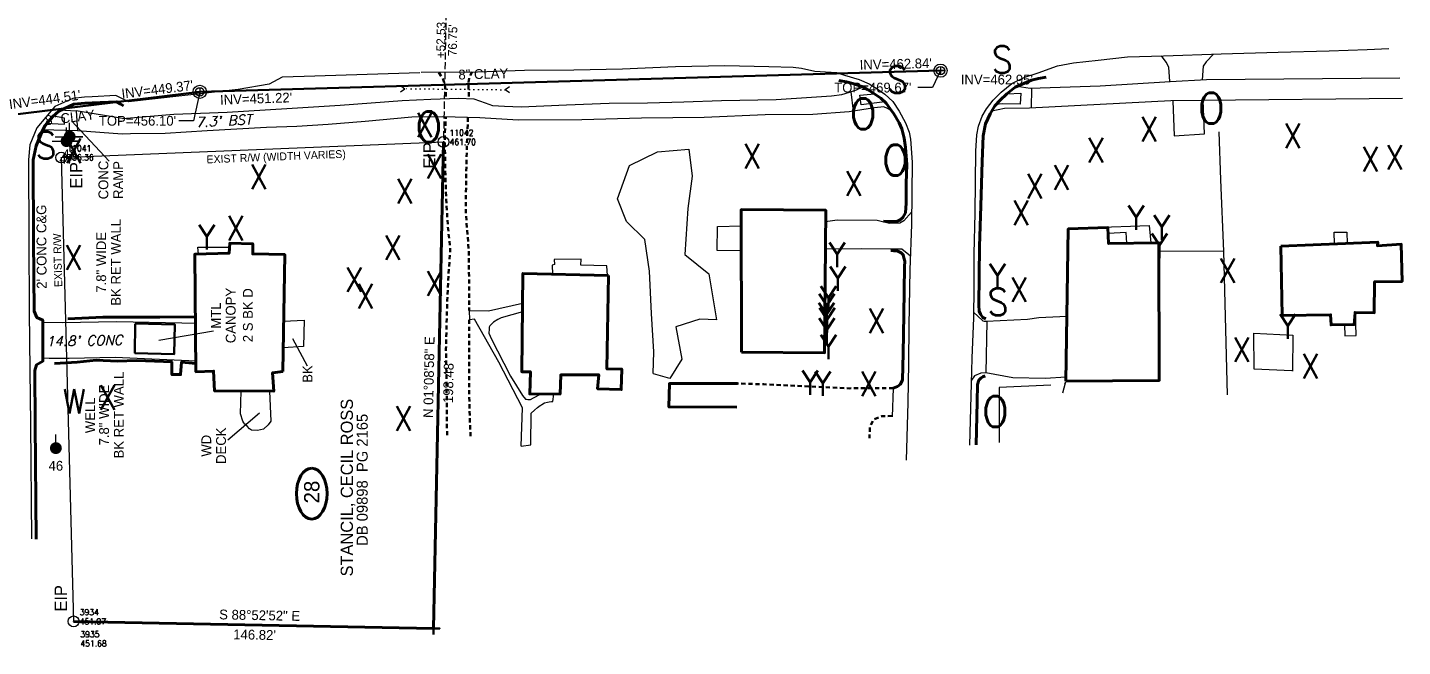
# Model space of a CAD drawing. Extents: x 2081991 to 2084654, y 739892 to 742657.
# Drawn here: x 2084027 to 2084587, y 741011 to 741264 of the extents above; entities that cross this region are included whole.
import ezdxf
from ezdxf.enums import TextEntityAlignment as Align

# ---------------------------------------------------------------- set-up
doc = ezdxf.new("R2010")
doc.units = 0
doc.header["$MEASUREMENT"] = 0
for name, pattern in [('DGN Style 1', [1.726131, 0.002872, -1.723259]), ('DGN Style 2', [2.872098, 1.723259, -1.148839]), ('DGN Style 3', [4.020938, 2.872099, -1.148839])]:
    doc.linetypes.add(name, pattern=pattern)
for name, color, linetype, lineweight in [('Exist Property Corner CELL', 6, 'Continuous', 30), ('Exist Property Deed Book Text', 6, 'Continuous', 40), ('Exist Property Iron Pin CELL', 6, 'Continuous', 13), ('Exist Property Iron Pin Cogo Elevation', 6, 'Continuous', 0), ('Exist Property Iron Pin Cogo Number', 6, 'Continuous', 0), ('Exist Property Iron Pin Text', 6, 'Continuous', 13), ('Exist Property Line', 6, 'Continuous', 40), ('Exist Property Line Text', 6, 'Continuous', 13), ('Exist Property Owner Text', 6, 'Continuous', 40), ('Exist Property Tie Line', 7, 'DGN Style 3', 13), ('Exist Right of Way Line', 6, 'Continuous', 13), ('Exist Right of Way Line Text', 6, 'Continuous', 13), ('Exist Roads Curbs', 2, 'Continuous', 40), ('Exist Roads EOP', 2, 'Continuous', 13), ('Exist Utilities Power Joint Use Telephone CELL', 1, 'Continuous', 13), ('Exist Utilities Power Joint Use Telephone Text Tag Number', 1, 'Continuous', 13), ('Exist Utilities Power Pole CELL', 1, 'Continuous', 13), ('Exist Utilities Power Pole Text Tag Number', 1, 'Continuous', 13), ('Exist Utilities Sanitary Sewer Manhole CELL', 3, 'Continuous', 13), ('Exist Utilities Sanitary Sewer Manhole Top Elevation', 3, 'Continuous', 13), ('Exist Utilities Sanitary Sewer UG Line', 3, 'Continuous', 30), ('Exist Utilities Sanitary Sewer UG Line Invert Elevation', 3, 'Continuous', 13), ('Exist Utilities Sanitary Sewer UG Line Text', 3, 'Continuous', 13), ('Old_Level_11', 7, 'Continuous', 0), ('Old_Level_23', 7, 'Continuous', 0), ('Old_Level_28', 7, 'Continuous', 0), ('Old_Level_3', 7, 'Continuous', 0), ('Old_Level_5', 7, 'Continuous', 0), ('Old_Level_6', 7, 'Continuous', 0), ('Old_Level_8', 7, 'Continuous', 0), ('Old_Level_9', 7, 'Continuous', 0)]:
    doc.layers.add(name, color=color, linetype=linetype, lineweight=lineweight)
doc.styles.add('Style-ITALICS', font='ITALICS.shx')
doc.styles.add('Style-STANDARD', font='STANDARD.shx')
doc.styles.add('Style-WORKING', font='WORKING.shx')

# ---------------------------------------------------------------- blocks, each defined once
blk = doc.blocks.new('EXIST PROPERTY CORNER')
at = {"layer": 'Exist Property Corner CELL', "flags": 128}
blk.add_lwpolyline([(-0.05, 0), (0.05, 0), (0, 0), (0, 0.05), (0, -0.05)], dxfattribs=at)
at = {"layer": 'Exist Property Corner CELL'}
blk.add_point((0, 0), dxfattribs=at)
blk = doc.blocks.new('EXIST PROPERTY IRON PIN')
at = {"color": 0, "linetype": 'ByBlock', "lineweight": -2}
for radius in [0.0441, 0.00141]:
    blk.add_circle((0, 0), radius, dxfattribs=at)
blk = doc.blocks.new('EXIST PROPERTY IRON PIN_1')
at = {"layer": 'Exist Property Iron Pin CELL'}
for radius in [0.0441, 0.00141]:
    blk.add_circle((0, 0), radius, dxfattribs=at)
blk = doc.blocks.new('EXIST UTILITIES POWER POLE')
at = {"layer": 'Exist Utilities Power Pole CELL'}
h = blk.add_hatch(color=256, dxfattribs=at)
edge = h.paths.add_edge_path()
edge.add_arc((0, 0), 0.049, 0, 360)
blk.add_line((0, 0), (0, 0.1125), dxfattribs=at)
blk.add_point((0, 0), dxfattribs=at)
at = {"layer": 'Exist Utilities Power Pole Text Tag Number', "style": 'Style-WORKING'}
blk.add_attdef('pole number', text='', height=0.08, dxfattribs=at).set_placement((0, -0.144), align=Align.MIDDLE_CENTER)
blk = doc.blocks.new('EXIST UTILITIES POWER JOINT USE TELEPHONE')
at = {"layer": 'Exist Utilities Power Joint Use Telephone CELL'}
h = blk.add_hatch(color=256, dxfattribs=at)
edge = h.paths.add_edge_path()
edge.add_arc((0.000024, 0.000125), 0.049003, 0, 360)
at = {"layer": 'Exist Utilities Power Joint Use Telephone CELL', "flags": 128}
blk.add_lwpolyline([(-0.11875, 0), (0.108, -0.00075), (0, -0.000393), (0, 0.1125)], dxfattribs=at)
at = {"layer": 'Exist Utilities Power Joint Use Telephone CELL'}
blk.add_point((0, 0), dxfattribs=at)
at = {"layer": 'Exist Utilities Power Joint Use Telephone Text Tag Number', "style": 'Style-WORKING'}
blk.add_attdef('pole number', text='', height=0.08, dxfattribs=at).set_placement((0, -0.144), align=Align.MIDDLE_CENTER)
blk = doc.blocks.new('EXIST UTILITIES SANITARY SEWER MANHOLE')
at = {"color": 0, "linetype": 'ByBlock', "lineweight": -2, "flags": 128}
blk.add_lwpolyline([(0, 0.03425), (0, -0.03425), (0, 0), (0.03425, 0), (-0.03425, 0)], dxfattribs=at)
at = {"color": 0, "linetype": 'ByBlock', "lineweight": -2}
for radius in [0.05389, 0.03425]:
    blk.add_circle((0, 0), radius, dxfattribs=at)
blk = doc.blocks.new('Exist Property Owner Number Topo_3')
at = {"layer": 'Exist Property Owner Text'}
blk.add_ellipse((0, 0), major_axis=(10.375, 0), ratio=0.6024096386, dxfattribs=at)
at = {"layer": 'Exist Property Owner Text', "style": 'Style-WORKING'}
blk.add_text('28', height=6.25, dxfattribs=at).set_placement((0.639827, 0), align=Align.MIDDLE_CENTER)

msp = doc.modelspace()

# ---------------------------------------------------------------- linework, layer by layer
at = {"layer": 'Exist Property Line', "ltscale": 50}
for p, q in [((2084192.364422, 741018.634681), (2084196.346, 741217.0698)), ((2084045.573, 741021.5017), (2084192.364422, 741018.634681))]:
    msp.add_line(p, q, dxfattribs=at)
at = {"layer": 'Exist Property Tie Line'}
msp.add_line((2084197.885653, 741293.803482), (2084196.346, 741217.0698), dxfattribs=at)
at = {"layer": 'Exist Right of Way Line', "ltscale": 50}
msp.add_line((2084040.532, 741210.7072), (2084045.573, 741021.5017), dxfattribs=at)
at = {"layer": 'Exist Right of Way Line', "ltscale": 50, "flags": 128}
msp.add_lwpolyline([(2084040.532, 741210.7072), (2084196.346, 741217.0698)], dxfattribs=at)
at = {"layer": 'Exist Roads Curbs', "ltscale": 50, "flags": 128}
msp.add_lwpolyline([(2084065.861466, 741231.847772), (2084064.870332, 741232.428323), (2084063.003756, 741233.47192), (2084053.177971, 741233.050746), (2084050.184835, 741232.930512), (2084045.714146, 741232.506092), (2084039.616225, 741229.624501), (2084037.060833, 741227.500795), (2084033.93574, 741223.77818), (2084032.83122, 741221.707106), (2084030.264127, 741215.477537), (2084029.115026, 741209.716893), (2084029.266922, 741177.291406), (2084029.441231, 741148.024649), (2084030.636929, 741145.508337), (2084032.981268, 741144.431735), (2084033.097786, 741136.476556), (2084033.097672, 741127.696226), (2084030.463639, 741126.191288), (2084029.748129, 741123.789893), (2084029.916779, 741102.132393), (2084030.280347, 741055.08069)], dxfattribs=at)
at = {"layer": 'Exist Roads EOP', "ltscale": 50, "flags": 128}
msp.add_lwpolyline([(2084186.712251, 741245.267447), (2084139.562621, 741243.796504), (2084130.549116, 741243.461758), (2084125.252185, 741240.644979), (2084112.6808, 741238.467182), (2084067.918879, 741233.446182), (2084062.827615, 741235.955739), (2084053.124493, 741235.514113), (2084050.084581, 741235.398715), (2084045.221146, 741234.765918), (2084037.887506, 741231.533133), (2084030.654729, 741222.840362), (2084027.777572, 741215.952121), (2084027.171602, 741209.769934), (2084027.343669, 741177.49286), (2084027.488253, 741147.956615), (2084027.694975, 741123.832886), (2084028.038086, 741101.969205), (2084028.38886, 741055.181032)], dxfattribs=at)
at = {"layer": 'Exist Utilities Sanitary Sewer Manhole Top Elevation', "ltscale": 50, "flags": 128}
for points in [[(2084398.9876, 741246.1466), (2084395.714702, 741239.245021), (2084389.714702, 741239.245021)], [(2084096.9965, 741237.4972), (2084094.491037, 741225.709443), (2084088.491037, 741225.709443)]]:
    msp.add_lwpolyline(points, dxfattribs=at)
at = {"layer": 'Exist Utilities Sanitary Sewer UG Line', "ltscale": 50, "flags": 128}
msp.add_lwpolyline([(2083809.1587, 741192.3023), (2084011.5087, 741227.0996), (2084096.9965, 741237.4972), (2084398.9876, 741246.1466)], dxfattribs=at)
at = {"layer": 'Old_Level_11', "color": 3, "linetype": 'Continuous', "lineweight": 13, "ltscale": 49.9999, "flags": 128}
msp.add_lwpolyline([(2084281.844998, 741122.640017), (2084282.056748, 741131.400749), (2084281.143999, 741147.133468), (2084280.299001, 741164.406933), (2084278.430505, 741177.344907), (2084271.03002, 741184.618893), (2084267.299277, 741193.873874), (2084272.136767, 741207.410347), (2084283.600994, 741213.047836), (2084296.362719, 741214.065084), (2084297.692216, 741203.076606), (2084296.02072, 741189.921382), (2084294.820472, 741171.11567), (2084304.479953, 741163.334685), (2084307.670946, 741144.569973), (2084300.84746, 741144.843972), (2084291.158979, 741141.713729), (2084293.553475, 741128.509505), (2084288.609984, 741120.642271), (2084282.036748, 741122.466767)], dxfattribs=at)
at = {"layer": 'Old_Level_23', "color": 2, "linetype": 'Continuous', "lineweight": 13, "flags": 128}
msp.add_lwpolyline([(2084044.684472, 741225.682561), (2084060.017942, 741209.174344)], dxfattribs=at)
at = {"layer": 'Old_Level_28', "color": 30, "linetype": 'Continuous', "lineweight": 13, "ltscale": 49.9999, "flags": 128}
for points in [[(2084080.268901, 741136.24999), (2084102.572607, 741139.972959)], [(2084134.774792, 741136.952238), (2084140.81528, 741125.791761)], [(2084121.299819, 741106.493549), (2084108.495017, 741095.451014)]]:
    msp.add_lwpolyline(points, dxfattribs=at)
at = {"layer": 'Old_Level_3', "color": 2, "linetype": 'Continuous', "lineweight": 13, "ltscale": 49.9999}
for p, q in [((2084362.495587, 741237.547037), (2084363.425585, 741229.618053)), ((2084436.155189, 741230.8838), (2084436.225439, 741238.993284)), ((2084065.471681, 741226.680559), (2084046.688968, 741229.729803)), ((2084065.432681, 741220.271822), (2084047.179467, 741221.554069)), ((2084379.693302, 741116.586779), (2084379.295303, 741104.987552))]:
    msp.add_line(p, q, dxfattribs=at)
at = {"layer": 'Old_Level_3', "color": 2, "linetype": 'Continuous', "lineweight": 13, "ltscale": 49.9999, "flags": 128}
for points in [[(2084410.97424, 741093.324826), (2084411.645488, 741118.547025), (2084411.849488, 741128.900004), (2084412.531737, 741145.299472), (2084412.775486, 741157.741197), (2084412.755736, 741171.395919), (2084413.094485, 741188.070886), (2084413.451735, 741213.350335), (2084413.866734, 741219.924822), (2084414.486483, 741223.562565), (2084416.00048, 741227.612057), (2084417.737476, 741230.519801), (2084420.430721, 741234.062044), (2084423.700964, 741237.414037), (2084428.133205, 741240.95353), (2084433.367195, 741243.490525), (2084438.820934, 741245.306522), (2084446.621918, 741248.121016), (2084453.168155, 741249.333764), (2084463.268385, 741250.489761), (2084475.281361, 741251.835258), (2084489.926082, 741252.180008), (2084513.350285, 741253.027756), (2084536.620988, 741253.648005), (2084557.458197, 741254.253754), (2084572.919916, 741254.731753), (2084581.774898, 741255.183752)], [(2084492.533577, 741241.765029), (2084492.086327, 741247.542767), (2084490.99058, 741249.646763), (2084489.153833, 741252.161758)], [(2084510.228541, 741252.914756), (2084507.348297, 741249.786013), (2084506.123299, 741247.966266), (2084505.60055, 741242.432277)], [(2084187.227777, 741245.470024), (2084210.299391, 741245.651271), (2084229.356853, 741246.33102), (2084249.466813, 741246.478769), (2084269.304273, 741246.942268), (2084290.96923, 741247.828267), (2084311.120689, 741248.234266), (2084328.967154, 741247.900516), (2084338.903634, 741247.602267), (2084342.314127, 741247.135518), (2084347.774616, 741245.94977), (2084356.609598, 741245.357271), (2084359.809592, 741244.349273), (2084365.79483, 741242.567777), (2084369.858322, 741240.780031), (2084373.236315, 741238.792285), (2084376.334309, 741236.552539), (2084379.601302, 741233.515795), (2084382.139547, 741229.691553), (2084384.688792, 741224.934062), (2084386.187289, 741221.03832), (2084386.696788, 741218.227076), (2084387.470787, 741208.802595), (2084387.122787, 741183.340645), (2084386.507539, 741164.912432), (2084386.111039, 741142.193728), (2084385.90504, 741126.861758), (2084385.62504, 741110.830541), (2084384.956292, 741087.227838)], [(2084065.471431, 741226.645559), (2084065.471681, 741226.680559), (2084086.455639, 741228.355805), (2084108.176095, 741229.226304), (2084132.515797, 741230.779801), (2084154.304253, 741232.111548), (2084179.507453, 741233.965294), (2084191.232679, 741234.490543), (2084202.561657, 741234.885542), (2084208.797394, 741234.654793), (2084213.383885, 741233.021796), (2084216.334629, 741231.872548), (2084221.216369, 741231.627549), (2084228.055356, 741231.409049), (2084246.560569, 741232.152298), (2084263.965784, 741232.930796), (2084279.486503, 741232.972296), (2084294.400473, 741233.422295), (2084309.695192, 741233.946794), (2084331.931148, 741234.404293), (2084346.416369, 741235.363291), (2084354.496103, 741235.94054), (2084358.808344, 741236.453289), (2084361.839338, 741237.322038), (2084364.789832, 741238.333036), (2084367.020828, 741239.453533)], [(2084430.271951, 741239.802533), (2084435.61169, 741238.973284), (2084464.110133, 741239.899782), (2084492.560327, 741241.766779), (2084507.416547, 741242.525027), (2084586.288639, 741243.177276)], [(2084376.249809, 741233.487545), (2084366.639578, 741232.221048), (2084366.167829, 741236.19479), (2084372.030068, 741236.721039)], [(2084587.337887, 741234.790543), (2084505.6628, 741233.949794), (2084492.838826, 741233.813045), (2084435.233441, 741230.83605), (2084425.072462, 741230.687051), (2084419.917972, 741229.580303)], [(2084426.152709, 741236.700789), (2084431.696198, 741236.936788), (2084431.493699, 741232.541297), (2084424.119713, 741232.552797), (2084421.681218, 741232.312048)], [(2084493.689074, 741233.822045), (2084494.211573, 741219.534323), (2084506.577298, 741220.421821), (2084506.0133, 741233.953294)], [(2084039.650732, 741230.103302), (2084046.688968, 741229.729803), (2084047.179467, 741221.554069), (2084032.656746, 741222.066568)], [(2084379.223553, 741229.615803), (2084377.446307, 741230.650051), (2084375.87281, 741231.356799), (2084372.123817, 741230.92755), (2084361.823838, 741229.376803), (2084346.962368, 741228.252056), (2084327.455907, 741228.116806), (2084302.667206, 741227.108058), (2084277.151257, 741226.721059), (2084252.820556, 741226.06506), (2084226.794358, 741225.98631)], [(2084034.264993, 741224.735813), (2084041.837728, 741224.356813), (2084041.858728, 741226.810809), (2084036.697488, 741227.706057)], [(2084226.794358, 741225.98631), (2084211.135139, 741226.866308), (2084196.138919, 741227.309058), (2084183.497695, 741227.158058), (2084164.404733, 741225.378061), (2084149.360763, 741224.244314), (2084136.625288, 741223.429565), (2084124.276563, 741222.927316), (2084100.054362, 741221.581319), (2084082.881146, 741220.558321), (2084068.723674, 741220.348321), (2084065.432681, 741220.271822)], [(2084387.192287, 741188.427635), (2084384.034294, 741184.906392), (2084382.402047, 741183.889644), (2084378.142305, 741183.782145), (2084373.194065, 741184.975642), (2084356.929098, 741185.170642), (2084352.163357, 741184.542643)], [(2084386.693288, 741170.477671), (2084383.196295, 741173.349665), (2084378.638054, 741173.355165), (2084366.717828, 741173.423915), (2084352.071858, 741173.384665)], [(2084033.029509, 741143.588238), (2084040.86048, 741143.471975), (2084063.136435, 741143.858474), (2084089.687632, 741143.328226), (2084095.295121, 741143.211726)], [(2084412.573987, 741147.460467), (2084415.97773, 741144.361723), (2084416.280979, 741144.157474), (2084416.726728, 741144.033724), (2084417.354977, 741143.919474), (2084417.719976, 741143.937974), (2084434.405693, 741144.826223), (2084439.093683, 741145.504721), (2084450.538661, 741145.97747)], [(2084417.928726, 741143.862974), (2084417.494727, 741122.924516)], [(2084095.61037, 741127.596007), (2084062.548187, 741129.202504), (2084043.734974, 741128.755005), (2084035.551491, 741128.776505), (2084033.260269, 741128.807936)], [(2084450.168161, 741121.17827), (2084441.648428, 741120.557021), (2084428.527455, 741120.83927), (2084417.513477, 741122.876516), (2084415.393731, 741122.804767), (2084412.853486, 741121.650019), (2084411.671988, 741119.889772)]]:
    msp.add_lwpolyline(points, dxfattribs=at)
at = {"layer": 'Old_Level_3', "color": 2, "linetype": 'DGN Style 2', "lineweight": 30, "flags": 128}
for points in [[(2084194.521673, 741245.367021), (2084196.092669, 741242.921026), (2084196.697918, 741241.10303), (2084197.221417, 741238.017786), (2084197.426417, 741234.706543)], [(2084208.039396, 741245.633521), (2084206.951398, 741243.566775), (2084206.486149, 741240.486031), (2084206.683398, 741236.981538), (2084206.728648, 741234.731293)], [(2084197.825416, 741097.428067), (2084197.635916, 741117.279528), (2084197.380917, 741132.679497), (2084197.890666, 741152.456707), (2084198.582914, 741165.433931), (2084199.138663, 741172.839416), (2084198.158915, 741182.710647), (2084197.441917, 741193.529125), (2084196.999668, 741209.011094), (2084196.957168, 741220.96232), (2084197.299667, 741226.08681), (2084197.390667, 741227.171558)], [(2084206.363899, 741227.007058), (2084205.9259, 741216.31283), (2084205.6619, 741204.986602), (2084205.425401, 741188.463385), (2084206.693898, 741172.931916), (2084206.834898, 741155.823951), (2084206.855148, 741148.377715)], [(2084206.865398, 741144.574223), (2084206.886398, 741136.880488), (2084206.792898, 741117.197778), (2084207.137397, 741102.552807), (2084207.417147, 741097.075568)], [(2084379.772802, 741116.623029), (2084361.756088, 741116.567779), (2084326.940908, 741118.235276), (2084316.268929, 741118.551525)], [(2084379.308303, 741105.365551), (2084375.111061, 741105.158552), (2084371.766318, 741103.911304), (2084370.223321, 741101.10581), (2084370.002822, 741096.28707)]]:
    msp.add_lwpolyline(points, dxfattribs=at)
at = {"layer": 'Old_Level_3', "color": 2, "linetype": 'Continuous', "lineweight": 40, "ltscale": 49.9999, "flags": 128}
for points in [[(2084375.77656, 741184.720143), (2084379.568803, 741184.657393), (2084381.450299, 741184.735143), (2084382.537797, 741185.303392), (2084383.586794, 741186.27214), (2084384.700542, 741188.122886), (2084385.047792, 741192.076128), (2084385.018542, 741200.183862), (2084385.210291, 741207.900096), (2084384.765042, 741214.833333), (2084384.148543, 741218.664325), (2084383.171545, 741222.385317), (2084382.077048, 741224.819063), (2084379.944052, 741228.590805), (2084378.503305, 741230.640801), (2084376.830308, 741232.935046), (2084374.694562, 741234.967792), (2084371.777568, 741236.887288), (2084369.208823, 741238.440285), (2084366.876828, 741239.657533), (2084365.160831, 741240.284032), (2084363.206585, 741240.91628), (2084360.67959, 741241.647779), (2084357.527847, 741242.072778)], [(2084417.529477, 741144.932222), (2084416.314729, 741145.419471), (2084415.327231, 741146.833469), (2084414.714482, 741148.083466), (2084414.664482, 741150.497211), (2084414.799732, 741162.548937), (2084414.837732, 741174.357913), (2084415.434981, 741190.99113), (2084416.02873, 741209.125344), (2084416.354729, 741219.594323), (2084417.314727, 741224.457563), (2084419.269723, 741228.474555), (2084421.206219, 741231.776799), (2084423.214215, 741234.039294), (2084426.100959, 741236.657789), (2084429.490453, 741239.466783), (2084436.06444, 741242.291778), (2084438.921934, 741242.968526), (2084442.042678, 741243.512275)], [(2084379.693302, 741116.586779), (2084381.410549, 741117.370027), (2084382.737796, 741118.261526), (2084383.455545, 741119.982272), (2084383.711794, 741130.740501), (2084383.976544, 741146.715969), (2084384.373543, 741166.19468), (2084384.444293, 741168.394925), (2084384.100543, 741169.750423), (2084383.797044, 741171.03467), (2084382.897796, 741171.794169), (2084381.582548, 741172.459167), (2084379.885302, 741172.720417), (2084378.780304, 741172.846916)], [(2084413.596734, 741093.586825), (2084413.878234, 741111.02779), (2084414.062484, 741118.176026), (2084414.653232, 741119.872022), (2084415.539731, 741120.796021), (2084416.231229, 741121.23402), (2084417.252227, 741121.670519)]]:
    msp.add_lwpolyline(points, dxfattribs=at)
at = {"layer": 'Old_Level_5', "color": 30, "linetype": 'Continuous', "lineweight": 40, "flags": 128}
for points in [[(2084043.235475, 741144.896222), (2084057.476447, 741145.622971), (2084080.68865, 741145.599471), (2084095.211621, 741145.667471)], [(2084085.94039, 741127.342757), (2084071.269169, 741127.875256), (2084063.408935, 741127.657007), (2084054.750452, 741128.020506), (2084046.989218, 741127.295008), (2084037.758486, 741126.677509)]]:
    msp.add_lwpolyline(points, dxfattribs=at)
at = {"layer": 'Old_Level_6', "color": 30, "linetype": 'DGN Style 1', "lineweight": 13, "flags": 128}
msp.add_lwpolyline([(2084221.522619, 741238.362035), (2084180.555201, 741238.792535)], dxfattribs=at)
at = {"layer": 'Old_Level_8', "color": 30, "linetype": 'Continuous', "lineweight": 13, "ltscale": 49.9999}
for p, q in [((2084206.852898, 741148.377715), (2084206.937148, 741144.574473)), ((2084209.047644, 741144.828723), (2084206.937148, 741144.574473)), ((2084450.463911, 741119.458773), (2084449.565413, 741118.536525))]:
    msp.add_line(p, q, dxfattribs=at)
at = {"layer": 'Old_Level_8', "color": 30, "linetype": 'Continuous', "lineweight": 13}
msp.add_line((2084449.747162, 741118.723275), (2084448.732914, 741114.657283), dxfattribs=at)
at = {"layer": 'Old_Level_8', "color": 30, "linetype": 'Continuous', "lineweight": 13, "ltscale": 49.9999, "flags": 128}
for points in [[(2084514.513783, 741172.565667), (2084513.222285, 741201.604609), (2084512.661536, 741221.19907)], [(2084317.775676, 741172.654667), (2084308.005946, 741172.797417), (2084308.090695, 741182.613397), (2084317.748926, 741182.833897)], [(2084461.145889, 741182.159898), (2084461.144139, 741182.187648), (2084484.096343, 741182.956396), (2084484.677092, 741175.91091)], [(2084475.015862, 741175.728911), (2084474.683112, 741180.169402), (2084467.308877, 741179.756403)], [(2084559.577692, 741175.470411), (2084559.470693, 741180.213402), (2084564.632432, 741180.220652), (2084564.746432, 741175.686411)], [(2084096.462119, 741171.29517), (2084096.251869, 741174.217664), (2084109.106843, 741174.139414)], [(2084516.01178, 741113.955034), (2084514.521283, 741172.565667), (2084487.977336, 741172.349917)], [(2084263.260785, 741162.661687), (2084263.003036, 741166.510179), (2084252.295807, 741166.842178), (2084252.468807, 741169.194174), (2084241.486079, 741169.182674), (2084241.628828, 741167.103178), (2084240.72533, 741166.874178), (2084240.77658, 741163.168936)], [(2084206.852898, 741148.377715), (2084214.731632, 741148.230716), (2084228.629354, 741151.26846)], [(2084131.214049, 741144.032474), (2084139.529283, 741144.420473), (2084139.308533, 741133.682245), (2084131.03505, 741133.077746)], [(2084228.092105, 741093.045076), (2084228.649104, 741108.669545), (2084218.876124, 741127.281258), (2084209.047644, 741144.828723)], [(2084228.583854, 741147.726967), (2084219.930872, 741145.347471), (2084218.578874, 741144.582973), (2084216.728378, 741143.536475), (2084215.230881, 741142.032478), (2084214.964882, 741141.506229), (2084214.971382, 741140.664481), (2084214.832382, 741139.083234), (2084215.333881, 741137.863986), (2084215.69613, 741137.223488), (2084223.636614, 741121.520269), (2084228.539855, 741113.679535)], [(2084563.698934, 741142.502727), (2084563.894684, 741138.007736), (2084568.428175, 741138.129236), (2084568.116175, 741147.509717)], [(2084542.254727, 741123.647265), (2084526.803508, 741124.396263), (2084526.748008, 741139.110734), (2084542.604726, 741138.309236), (2084542.517727, 741123.514015)], [(2084443.910174, 741117.849276), (2084422.973716, 741116.889278), (2084422.852216, 741094.411573)], [(2084125.426311, 741115.396031), (2084126.01956, 741103.138556), (2084124.887062, 741101.653059), (2084123.033816, 741099.947562), (2084120.536571, 741099.380813), (2084118.042326, 741099.473063), (2084117.284077, 741099.983562), (2084116.346329, 741101.14381), (2084115.386831, 741102.010058), (2084114.922582, 741102.499057), (2084114.560333, 741103.139556), (2084113.671584, 741106.20605), (2084113.851084, 741115.472281)], [(2084228.092105, 741093.045076), (2084231.947598, 741093.534575), (2084232.168097, 741106.432799), (2084233.532595, 741107.674047), (2084234.683592, 741108.794295), (2084235.74159, 741109.580543), (2084236.311089, 741109.902542), (2084236.880338, 741110.224542), (2084237.520837, 741110.586791), (2084238.709084, 741110.97679), (2084239.470333, 741111.12554), (2084240.342831, 741111.24329), (2084240.342831, 741111.24329), (2084240.93083, 741111.20004), (2084241.316829, 741114.243034)], [(2084228.539855, 741113.679535), (2084229.750102, 741112.203788), (2084230.226601, 741112.191288), (2084230.78385, 741112.036788), (2084231.808098, 741112.052538), (2084233.129345, 741112.705537), (2084235.86709, 741114.254284)]]:
    msp.add_lwpolyline(points, dxfattribs=at)
at = {"layer": 'Old_Level_8', "color": 30, "linetype": 'Continuous', "lineweight": 40, "flags": 128}
for points in [[(2084317.882926, 741131.2695), (2084317.729426, 741189.508883), (2084352.196607, 741189.181384), (2084351.721858, 741131.05625), (2084317.882926, 741131.2695)], [(2084450.136911, 741119.458273), (2084488.156335, 741119.824273), (2084487.963086, 741175.97491), (2084467.517627, 741175.590411), (2084467.141877, 741182.234398), (2084451.06591, 741181.596899), (2084450.136911, 741119.458273)], [(2084130.87155, 741123.482265), (2084131.652048, 741171.12967), (2084118.584824, 741171.386669), (2084118.622574, 741175.539411), (2084109.202843, 741175.754161), (2084108.943844, 741171.663669), (2084094.934622, 741171.25517), (2084095.438871, 741123.357765), (2084102.639856, 741123.579015), (2084103.049856, 741115.545531), (2084127.184307, 741115.386031), (2084126.690808, 741122.902766), (2084130.87155, 741123.482265)], [(2084537.788736, 741174.563913), (2084538.320235, 741146.21797), (2084558.035696, 741146.565219), (2084558.205945, 741142.444477), (2084567.618426, 741142.549727), (2084568.018426, 741147.514217), (2084575.81391, 741147.398467), (2084575.94391, 741160.045692), (2084587.140387, 741160.205442), (2084586.843388, 741175.346911), (2084577.135907, 741174.741663), (2084577.243907, 741176.21166), (2084537.788736, 741174.563913)], [(2084263.598534, 741162.656687), (2084262.964786, 741124.499263), (2084269.030774, 741124.454763), (2084268.834024, 741116.02578), (2084259.222293, 741116.413779), (2084259.663792, 741122.111018), (2084244.197573, 741122.032018), (2084243.920324, 741114.241784), (2084231.507849, 741114.267284), (2084231.812598, 741123.362015), (2084228.263105, 741123.327516), (2084228.778604, 741163.442185), (2084263.598534, 741162.656687)]]:
    msp.add_lwpolyline(points, close=True, dxfattribs=at)
at = {"layer": 'Old_Level_8', "color": 30, "linetype": 'Continuous', "lineweight": 30, "flags": 128}
msp.add_lwpolyline([(2084070.64692, 741143.033726), (2084086.890388, 741142.544727), (2084086.536889, 741130.463501), (2084070.58742, 741130.93075), (2084070.69192, 741142.871226)], dxfattribs=at)
at = {"layer": 'Old_Level_8', "color": 30, "linetype": 'Continuous', "lineweight": 40, "flags": 128}
for points in [[(2084085.67164, 741127.352507), (2084085.66489, 741122.206768), (2084089.178133, 741122.201018), (2084089.620882, 741127.289508), (2084095.411871, 741126.665759)], [(2084316.268929, 741118.551525), (2084288.501985, 741118.497775), (2084288.270235, 741108.978294), (2084315.93718, 741108.883544)]]:
    msp.add_lwpolyline(points, dxfattribs=at)

# ---------------------------------------------------------------- block references
at = {"layer": 'Exist Property Corner CELL', "xscale": 50, "yscale": 50, "zscale": 50}
msp.add_blockref('EXIST PROPERTY CORNER', (2084192.364422, 741018.634681), dxfattribs=at)
at = {"layer": 'Exist Property Iron Pin CELL', "xscale": 50, "yscale": 50, "zscale": 50}
for name, p in [('EXIST PROPERTY IRON PIN_1', (2084196.346, 741217.0698)), ('EXIST PROPERTY IRON PIN_1', (2084040.532, 741210.7072)), ('EXIST PROPERTY IRON PIN', (2084045.573, 741021.5017)), ('EXIST PROPERTY IRON PIN_1', (2084045.573, 741021.5017))]:
    msp.add_blockref(name, p, dxfattribs=at)
at = {"layer": 'Exist Property Owner Text', "rotation": 90.000002}
msp.add_blockref('Exist Property Owner Number Topo_3', (2084142.653528, 741073.618985), dxfattribs=at)
at = {"layer": 'Exist Utilities Power Joint Use Telephone CELL', "xscale": 50, "yscale": 50}
for p, values in [((2084042.711, 741217.3945), {'pole number': '47'}), ((2084043.9709, 741219.2101), {'pole number': '48'})]:
    msp.add_blockref('EXIST UTILITIES POWER JOINT USE TELEPHONE', p, dxfattribs=at).add_auto_attribs(values)
at = {"layer": 'Exist Utilities Power Pole CELL', "xscale": 50, "yscale": 50}
msp.add_blockref('EXIST UTILITIES POWER POLE', (2084038.3434, 741092.1726), dxfattribs=at).add_auto_attribs({'pole number': '46'})
at = {"layer": 'Exist Utilities Sanitary Sewer Manhole CELL', "xscale": 50, "yscale": 50, "zscale": 50}
for p in [(2084398.9876, 741246.1466), (2084096.9965, 741237.4972)]:
    msp.add_blockref('EXIST UTILITIES SANITARY SEWER MANHOLE', p, dxfattribs=at)

# ---------------------------------------------------------------- texts
at = {"layer": 'Exist Property Deed Book Text', "style": 'Style-WORKING'}
msp.add_text('DB 09898  PG 2165', height=4.5, rotation=90, dxfattribs=at).set_placement((2084165.47944, 741079.2389), align=Align.CENTER)
at = {"layer": 'Exist Property Iron Pin Cogo Elevation', "style": 'Style-STANDARD'}
for s, p in [('461.70', (2084198.846, 741217.0698)), ('456.36', (2084043.032, 741210.7072)), ('451.97', (2084048.073, 741021.5017)), ('451.68', (2084048.326, 741012.5074))]:
    msp.add_text(s, height=2.5, dxfattribs=at).set_placement(p, align=Align.MIDDLE_LEFT)
at = {"layer": 'Exist Property Iron Pin Cogo Number', "style": 'Style-STANDARD'}
for s, p in [('11042', (2084198.846, 741220.8198)), ('11041', (2084043.032, 741214.4572)), ('3934', (2084048.073, 741025.2517)), ('3935', (2084048.326, 741016.2574))]:
    msp.add_text(s, height=2.5, dxfattribs=at).set_placement(p, align=Align.MIDDLE_LEFT)
at = {"layer": 'Exist Property Iron Pin Text', "style": 'Style-WORKING'}
for p in [(2084190.606198, 741211.556222), (2084046.593207, 741203.45944), (2084040.341004, 741030.910748)]:
    msp.add_text('EIP', height=5, rotation=90, dxfattribs=at).set_placement(p, align=Align.MIDDLE_CENTER)
at = {"layer": 'Exist Property Line Text', "style": 'Style-WORKING'}
for s, rotation, p in [('N 01%%D08\'58" E', 88.850521, (2084190.420368, 741121.139664)), ("198.48'", 88.850521, (2084198.383764, 741119.235128)), ('S 88%%D52\'52" E', 358.881084, (2084121.428046, 741024.020919)), ("146.82'", 358.881084, (2084119.353519, 741016.059912))]:
    msp.add_text(s, height=4, rotation=rotation, dxfattribs=at).set_placement(p, align=Align.MIDDLE_CENTER)
at = {"layer": 'Exist Property Owner Text', "insert": (2084160.396106, 741076.071373), "char_height": 5, "attachment_point": 8, "rotation": 90, "line_spacing_factor": 0.6, "style": 'Style-WORKING'}
msp.add_mtext('STANCIL, CECIL ROSS', dxfattribs=at)
at = {"layer": 'Exist Property Tie Line', "linetype": 'Continuous', "insert": (2084197.742667, 741258.577781), "char_height": 3.6, "attachment_point": 5, "rotation": 88.85051254, "line_spacing_factor": 0.798413, "style": 'Style-WORKING'}
msp.add_mtext("+52.53\\P76.75'", dxfattribs=at)
at = {"layer": 'Exist Right of Way Line Text', "style": 'Style-WORKING'}
for s, rotation, p in [('EXIST R/W (WIDTH VARIES)', 2.33835, (2084128.155839, 741211.082616)), ('EXIST R/W', 91.52617, (2084039.086193, 741168.812405))]:
    msp.add_text(s, height=3.2, rotation=rotation, dxfattribs=at).set_placement(p, align=Align.MIDDLE_CENTER)
at = {"layer": 'Exist Utilities Sanitary Sewer Manhole Top Elevation', "style": 'Style-WORKING'}
for s, p in [("TOP=469.67'", (2084371.410516, 741239.245021)), ("TOP=456.10'", (2084071.621308, 741225.709443))]:
    msp.add_text(s, height=4, dxfattribs=at).set_placement(p, align=Align.MIDDLE_CENTER)
at = {"layer": 'Exist Utilities Sanitary Sewer UG Line Invert Elevation', "style": 'Style-WORKING'}
for s, rotation, p in [("INV=462.84'", 1.347907, (2084380.749259, 741248.869677)), ("INV=449.37'", 6.995212, (2084079.715208, 741238.495005)), ("INV=444.51'", 7.707506, (2084033.84501, 741234.35493)), ("INV=451.22'", 1.946215, (2084119.97986, 741234.748898))]:
    msp.add_text(s, height=4, rotation=rotation, dxfattribs=at).set_placement(p, align=Align.MIDDLE_CENTER)
msp.add_text("INV=462.95'", height=4, dxfattribs=at).set_placement((2084421.963747, 741242.520722), align=Align.MIDDLE_CENTER)
at = {"layer": 'Exist Utilities Sanitary Sewer UG Line Text', "style": 'Style-WORKING'}
for rotation, p in [(1.640574, (2084212.598652, 741244.809829)), (6.934636, (2084044.060391, 741227.029278))]:
    msp.add_text('8" CLAY', height=4, rotation=rotation, dxfattribs=at).set_placement(p, align=Align.MIDDLE_CENTER)
at = {"layer": 'Old_Level_11', "color": 3, "linetype": 'Continuous', "lineweight": 13, "style": 'Style-STANDARD'}
for s, p in [('X', (2084188.802256, 741223.971564)), ('X', (2084484.016916, 741222.303318)), ('X', (2084542.643549, 741219.529323)), ('X', (2084045.689543, 741213.474335)), ('X', (2084462.378209, 741213.730335)), ('X', (2084192.694249, 741207.141848)), ('X', (2084322.16999, 741211.30234)), ('X', (2084574.321235, 741210.016592)), ('X', (2084584.201966, 741210.813841)), ('X', (2084121.121142, 741202.829857)), ('X', (2084448.358987, 741202.562607)), ('X', (2084180.588273, 741196.973118)), ('X', (2084363.704657, 741200.097362)), ('X', (2084437.411259, 741199.001864)), ('X', (2084431.90652, 741188.140386)), ('Y', (2084478.738177, 741186.21064)), ('Y', (2084099.900934, 741178.240906)), ('X', (2084111.694661, 741181.913649)), ('Y', (2084489.195406, 741182.167898)), ('X', (2084175.759033, 741173.954915)), ('Y', (2084488.330407, 741174.728663)), ('X', (2084045.515293, 741169.938923)), ('Y', (2084356.84842, 741171.05667)), ('Y', (2084357.14417, 741161.31494)), ('Y', (2084422.22229, 741162.329938)), ('X', (2084516.050352, 741164.574433)), ('X', (2084160.022564, 741160.923941)), ('X', (2084192.688999, 741159.296194)), ('X', (2084431.035272, 741156.793949)), ('X', (2084164.616305, 741154.129204)), ('Y', (2084352.611179, 741150.063962)), ('Y', (2084353.289928, 741153.265456)), ('Y', (2084352.539179, 741146.45422)), ('Y', (2084352.808928, 741144.399474)), ('Y', (2084352.586929, 741140.141232)), ('X', (2084372.942138, 741144.090724)), ('Y', (2084540.569553, 741141.809479)), ('Y', (2084353.388177, 741133.409246)), ('X', (2084521.79684, 741132.320998)), ('X', (2084549.816034, 741125.623511)), ('Y', (2084345.874192, 741118.875775)), ('Y', (2084350.983432, 741118.477525)), ('X', (2084369.824644, 741118.377526)), ('X', (2084059.467265, 741112.801537)), ('X', (2084180.049024, 741104.248054))]:
    msp.add_text(s, height=9.99998, dxfattribs=at).set_placement(p, align=Align.MIDDLE_CENTER)
at = {"layer": 'Old_Level_23', "color": 2, "linetype": 'Continuous', "lineweight": 13}
for s, rotation, style, p in [("7.3' BST", 3.180603, 'Style-ITALICS', (2084106.733497, 741225.683465)), ("2' CONC C&G", 90.257181, 'Style-WORKING', (2084032.496286, 741174.328731)), ("14.8' CONC", 0.993639, 'Style-ITALICS', (2084049.913135, 741136.018848))]:
    msp.add_text(s, height=3.999992, rotation=rotation, dxfattribs=dict(at, style=style)).set_placement(p, align=Align.MIDDLE_CENTER)
at = {"layer": 'Old_Level_23', "color": 2, "linetype": 'Continuous', "lineweight": 13, "insert": (2084060.72494, 741201.54858), "char_height": 3.999992, "attachment_point": 5, "rotation": 90, "line_spacing_factor": 0.9, "style": 'Style-WORKING'}
msp.add_mtext('CONC\\PRAMP\\P', dxfattribs=at)
at = {"layer": 'Old_Level_28', "color": 30, "linetype": 'Continuous', "lineweight": 13, "style": 'Style-WORKING'}
for s, p in [('2 S BK D', (2084116.619226, 741146.398718)), ('BK', (2084140.944844, 741122.39549)), ('WELL', (2084052.329301, 741105.5649))]:
    msp.add_text(s, height=3.999993, rotation=90, dxfattribs=at).set_placement(p, align=Align.MIDDLE_CENTER)
at = {"layer": 'Old_Level_28', "color": 30, "linetype": 'Continuous', "lineweight": 13, "char_height": 3.999992, "attachment_point": 5, "rotation": 90, "line_spacing_factor": 0.9, "style": 'Style-WORKING'}
for s, insert in [('7.8" WIDE\\PBK RET WALL\\P', (2084059.823814, 741167.96826)), ('MTL\\PCANOPY\\P', (2084106.652477, 741146.270051)), ('7.8" WIDE\\PBK RET WALL\\P', (2084060.992842, 741105.659083)), ('WD\\PDECK\\P', (2084102.702735, 741093.152066))]:
    msp.add_mtext(s, dxfattribs=dict(at, insert=insert))
at = {"layer": 'Old_Level_6', "color": 30, "linetype": 'DGN Style 1', "lineweight": 13, "style": 'Style-STANDARD'}
for height, rotation, width, p in [(2.649995, 89.638792, 1.999999, (2084180.555171, 741238.792525)), (2.649745, 269.157086, 2.000095, (2084221.52252, 741238.361998))]:
    msp.add_text('v', height=height, rotation=rotation, dxfattribs=dict(at, width=width)).set_placement(p, align=Align.CENTER)
at = {"layer": 'Old_Level_8', "color": 30, "linetype": 'Continuous', "lineweight": 13, "style": 'Style-STANDARD'}
for s, height, p in [('S', 10.999978, (2084034.256347, 741215.703581)), ('S', 10.999978, (2084422.406821, 741151.829458)), ('W', 9.99998, (2084045.871252, 741111.26029))]:
    msp.add_text(s, height=height, dxfattribs=at).set_placement(p, align=Align.MIDDLE_CENTER)
at = {"layer": 'Old_Level_9', "color": 1, "linetype": 'Continuous', "lineweight": 13, "style": 'Style-STANDARD'}
for s, height, p in [('S', 10.999978, (2084424.150568, 741250.631761)), ('S', 10.999978, (2084381.376403, 741242.462027)), ('O', 12.499975, (2084367.473854, 741228.542805)), ('O', 12.499975, (2084509.41557, 741230.8523)), ('O', 12.499975, (2084190.409709, 741223.262065)), ('O', 12.499975, (2084380.622828, 741209.634843)), ('O', 12.499975, (2084421.368247, 741107.100048))]:
    msp.add_text(s, height=height, dxfattribs=at).set_placement(p, align=Align.MIDDLE_CENTER)

doc.saveas('drawing.dxf')
